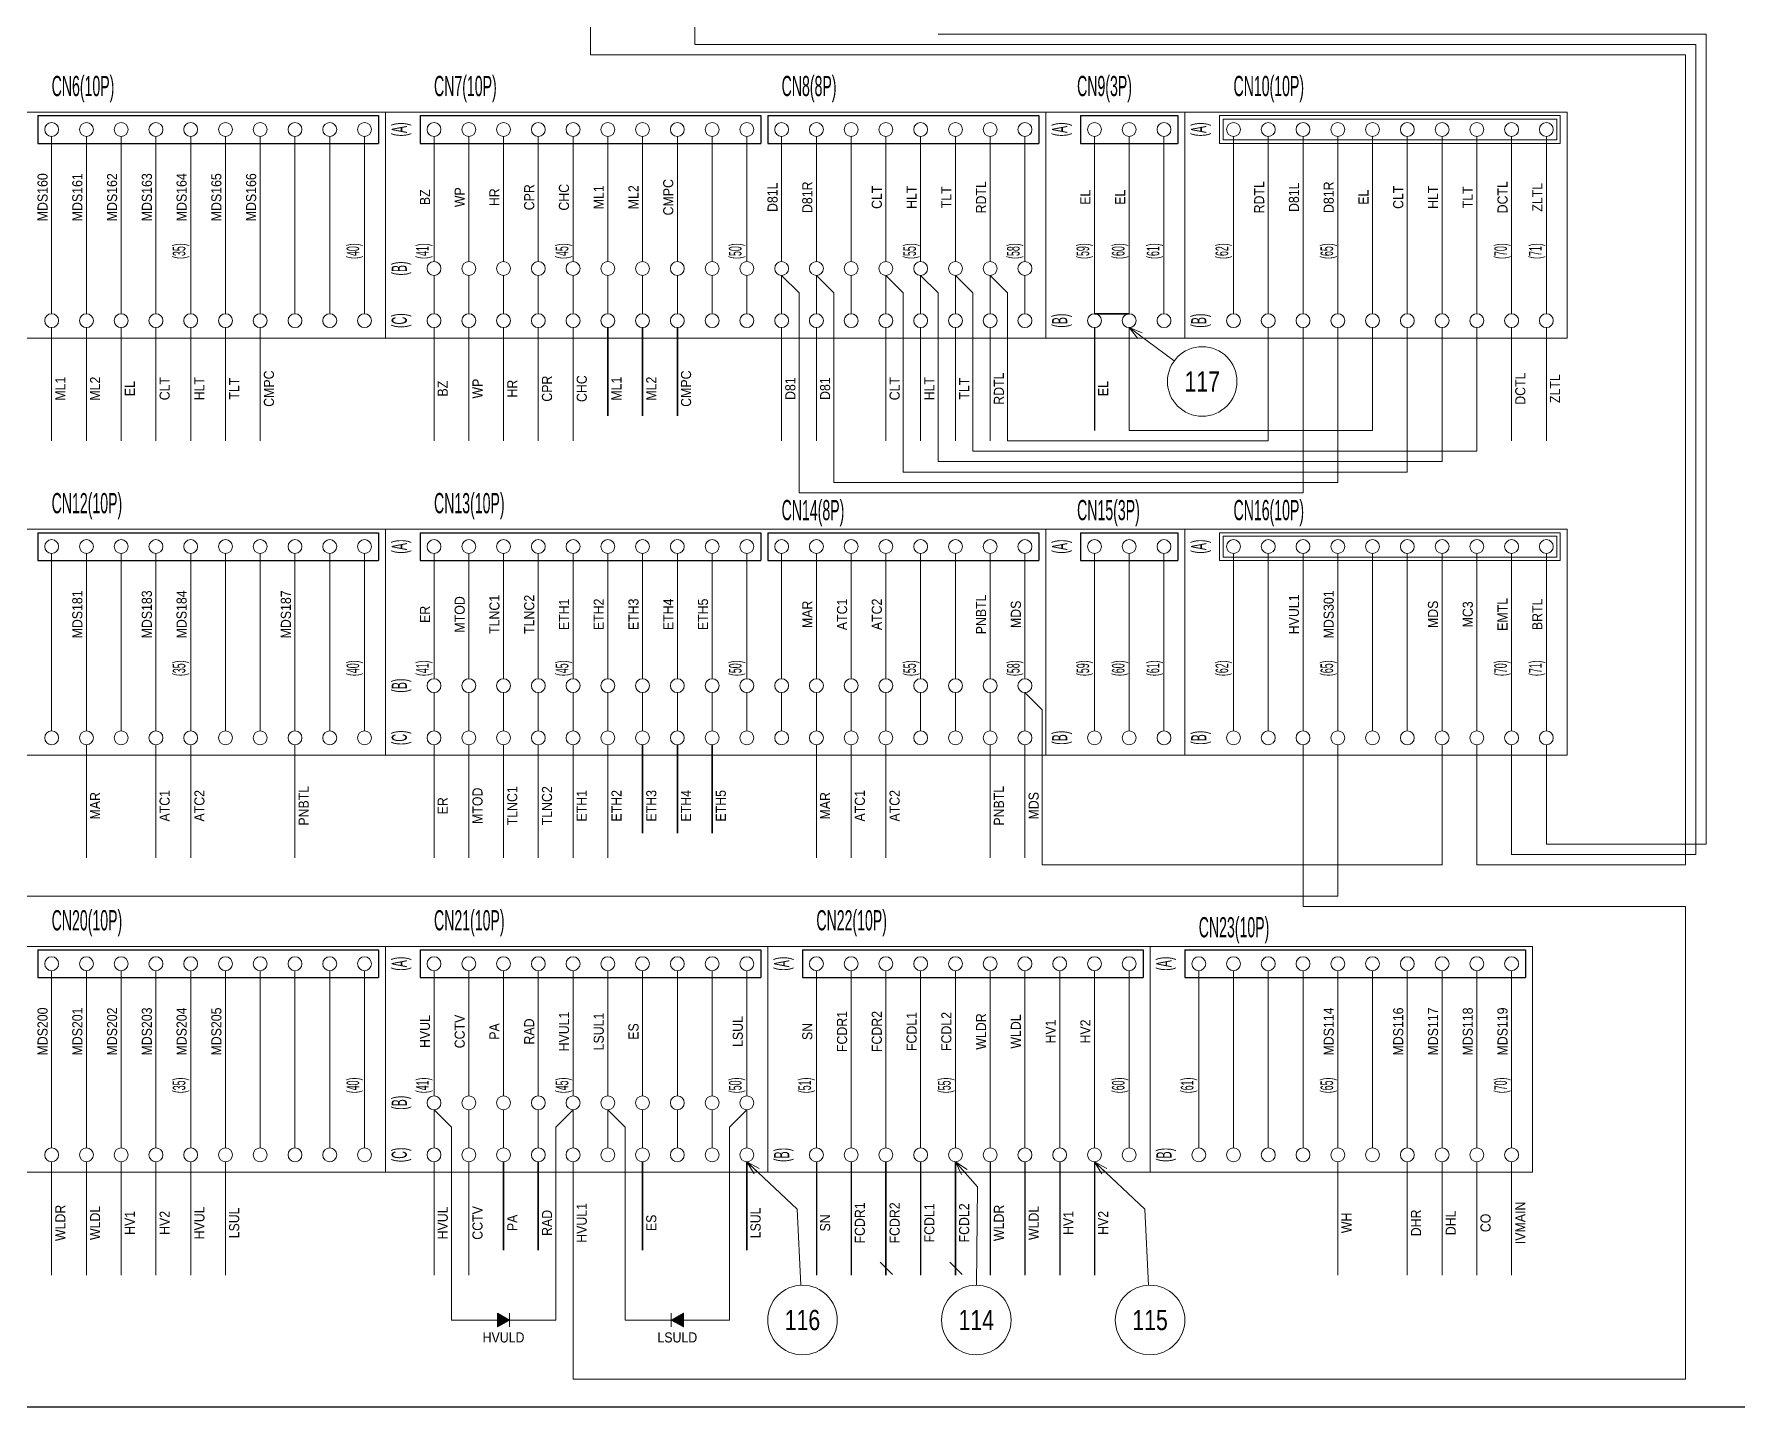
# Model space of a CAD drawing. Header units: millimetres. Extents: x 10 to 832, y 7 to 590.
# Drawn here: x 264.5 to 509.6, y 15 to 212.5 of the extents above; entities that cross this region are included whole.
import ezdxf
from ezdxf.enums import TextEntityAlignment as Align

# ---------------------------------------------------------------- set-up
doc = ezdxf.new("R2010")
doc.units = ezdxf.units.MM
doc.linetypes.add('DASHED', pattern=[19, 12.7, -6.3])
for name, color, linetype in [('GR1_02', 7, 'Continuous'), ('GR1_03', 7, 'Continuous'), ('GR1_04', 7, 'Continuous'), ('GR1_15', 7, 'Continuous'), ('図面枠B6M', 7, 'Continuous')]:
    doc.layers.add(name, color=color, linetype=linetype)
doc.styles.add('HG丸ｺﾞｼｯｸM-PRO', font='')
doc.styles.get('HG丸ｺﾞｼｯｸM-PRO').set_extended_font_data('HG丸ｺﾞｼｯｸM-PRO')
pattern_1 = [(45, (0, 0), (-0.070710678, 0.070710678), [])]

# ---------------------------------------------------------------- blocks, each defined once
blk = doc.blocks.new('BLKF023')
at = {"layer": '図面枠B6M', "color": 2, "linetype": 'Continuous', "lineweight": 25}
blk.add_line((9.5, 15), (831.5, 15), dxfattribs=at)
blk = doc.blocks.new('BLKF028')
at = {"layer": 'GR1_03', "color": 2, "linetype": 'Continuous', "lineweight": 25}
for p, q in [((375, 80.75), (424, 80.75)), ((375, 80.75), (375, 76.75)), ((424, 80.75), (424, 76.75)), ((375, 76.75), (424, 76.75))]:
    blk.add_line(p, q, dxfattribs=at)
blk = doc.blocks.new('BLKF106')
at = {"layer": 'GR1_03', "color": 2, "linetype": 'Continuous', "lineweight": 25}
for p, q in [((265, 200.75), (314, 200.75)), ((265, 200.75), (265, 196.75)), ((314, 200.75), (314, 196.75)), ((265, 196.75), (314, 196.75))]:
    blk.add_line(p, q, dxfattribs=at)
blk = doc.blocks.new('BLKF108')
at = {"layer": 'GR1_03', "color": 2, "linetype": 'Continuous', "lineweight": 25}
for p, q in [((265, 140.75), (314, 140.75)), ((265, 140.75), (265, 136.75)), ((314, 140.75), (314, 136.75)), ((265, 136.75), (314, 136.75))]:
    blk.add_line(p, q, dxfattribs=at)
blk = doc.blocks.new('BLKF110')
at = {"layer": 'GR1_03', "color": 2, "linetype": 'Continuous', "lineweight": 25}
for p, q in [((265, 80.75), (314, 80.75)), ((265, 80.75), (265, 76.75)), ((314, 80.75), (314, 76.75)), ((265, 76.75), (314, 76.75))]:
    blk.add_line(p, q, dxfattribs=at)
blk = doc.blocks.new('BLKF111')
at = {"layer": 'GR1_03', "color": 2, "linetype": 'Continuous', "lineweight": 25}
for p, q in [((320, 80.75), (369, 80.75)), ((320, 80.75), (320, 76.75)), ((369, 80.75), (369, 76.75)), ((320, 76.75), (369, 76.75))]:
    blk.add_line(p, q, dxfattribs=at)
blk = doc.blocks.new('BLKF112')
at = {"layer": 'GR1_03', "color": 2, "linetype": 'Continuous', "lineweight": 25}
for p, q in [((430, 80.75), (479, 80.75)), ((430, 80.75), (430, 76.75)), ((479, 80.75), (479, 76.75)), ((430, 76.75), (479, 76.75))]:
    blk.add_line(p, q, dxfattribs=at)
blk = doc.blocks.new('FXTIP_ARROW_S')
at = {"color": 0, "linetype": 'Continuous', "lineweight": -2}
for q in [(-1, 0), (-0.97, 0.26), (-0.97, -0.26)]:
    blk.add_line((0, 0), q, dxfattribs=at)
blk = doc.blocks.new('BLKF285')
at = {"layer": 'GR1_03', "color": 2, "linetype": 'Continuous', "lineweight": 25}
for p, q in [((415, 200.75), (429, 200.75)), ((415, 200.75), (415, 196.75)), ((429, 200.75), (429, 196.75)), ((415, 196.75), (429, 196.75))]:
    blk.add_line(p, q, dxfattribs=at)
blk = doc.blocks.new('BLKF287')
at = {"layer": 'GR1_02', "color": 4, "linetype": 'Continuous', "lineweight": 13}
for p, q in [((480, 81.25), (425, 81.25)), ((425, 48.75), (425, 81.25)), ((480, 48.75), (480, 81.25)), ((432, 52.25), (432, 77.75)), ((437, 52.25), (437, 77.75)), ((442, 52.25), (442, 77.75)), ((447, 52.25), (447, 77.75)), ((452, 52.25), (452, 77.75)), ((457, 52.25), (457, 77.75)), ((462, 52.25), (462, 77.75)), ((467, 52.25), (467, 77.75)), ((472, 52.25), (472, 77.75)), ((477, 52.25), (477, 77.75)), ((480, 48.75), (425, 48.75))]:
    blk.add_line(p, q, dxfattribs=at)
for centre in [(432, 78.75), (437, 78.75), (442, 78.75), (447, 78.75), (452, 78.75), (457, 78.75), (462, 78.75), (467, 78.75), (472, 78.75), (477, 78.75), (432, 51.25), (437, 51.25), (442, 51.25), (447, 51.25), (452, 51.25), (457, 51.25), (462, 51.25), (467, 51.25), (472, 51.25), (477, 51.25)]:
    blk.add_circle(centre, 1, dxfattribs=at)
at = {"layer": 'GR1_02', "color": 3, "linetype": 'Continuous', "lineweight": 35, "style": 'HG丸ｺﾞｼｯｸM-PRO'}
for s, height, width, p in [('(A)', 2.182, 0.522521, (427, 78.75)), ('(61)', 1.818, 0.521214, (430.33, 61.25)), ('(65)', 1.818, 0.521214, (450.42, 61.25)), ('(70)', 1.818, 0.521214, (475.42, 61.25)), ('(B)', 2.182, 0.521304, (427, 51.25))]:
    blk.add_text(s, height=height, rotation=90, dxfattribs=dict(at, width=width)).set_placement(p, align=Align.MIDDLE_CENTER)
blk = doc.blocks.new('BLKF288')
at = {"layer": 'GR1_02', "color": 4, "linetype": 'Continuous', "lineweight": 13}
for p, q in [((315, 81.25), (210, 81.25)), ((210, 48.75), (210, 81.25)), ((315, 48.75), (315, 81.25)), ((217, 52.25), (217, 77.75)), ((222, 52.25), (222, 77.75)), ((227, 52.25), (227, 77.75)), ((232, 52.25), (232, 77.75)), ((237, 52.25), (237, 77.75)), ((242, 52.25), (242, 77.75)), ((247, 52.25), (247, 77.75)), ((252, 52.25), (252, 77.75)), ((257, 52.25), (257, 77.75)), ((262, 52.25), (262, 77.75)), ((267, 52.25), (267, 77.75)), ((272, 52.25), (272, 77.75)), ((277, 52.25), (277, 77.75)), ((282, 52.25), (282, 77.75)), ((287, 52.25), (287, 77.75)), ((292, 52.25), (292, 77.75)), ((297, 52.25), (297, 77.75)), ((302, 52.25), (302, 77.75)), ((307, 52.25), (307, 77.75)), ((312, 52.25), (312, 77.75)), ((315, 48.75), (210, 48.75))]:
    blk.add_line(p, q, dxfattribs=at)
for centre in [(217, 78.75), (222, 78.75), (227, 78.75), (232, 78.75), (237, 78.75), (242, 78.75), (247, 78.75), (252, 78.75), (257, 78.75), (262, 78.75), (267, 78.75), (272, 78.75), (277, 78.75), (282, 78.75), (287, 78.75), (292, 78.75), (297, 78.75), (302, 78.75), (307, 78.75), (312, 78.75), (217, 51.25), (222, 51.25), (227, 51.25), (232, 51.25), (237, 51.25), (242, 51.25), (247, 51.25), (252, 51.25), (257, 51.25), (262, 51.25), (267, 51.25), (272, 51.25), (277, 51.25), (282, 51.25), (287, 51.25), (292, 51.25), (297, 51.25), (302, 51.25), (307, 51.25), (312, 51.25)]:
    blk.add_circle(centre, 1, dxfattribs=at)
at = {"layer": 'GR1_02', "color": 3, "linetype": 'Continuous', "lineweight": 35, "style": 'HG丸ｺﾞｼｯｸM-PRO'}
for s, height, width, p in [('(A)', 2.182, 0.522521, (212, 78.75)), ('(21)', 1.818, 0.521214, (215.33, 61.25)), ('(25)', 1.818, 0.521214, (235.33, 61.25)), ('(30)', 1.818, 0.521214, (260.33, 61.25)), ('(35)', 1.818, 0.521214, (285.33, 61.25)), ('(40)', 1.818, 0.521214, (310.33, 61.25)), ('(B)', 2.182, 0.521304, (212, 51.25))]:
    blk.add_text(s, height=height, rotation=90, dxfattribs=dict(at, width=width)).set_placement(p, align=Align.MIDDLE_CENTER)
blk = doc.blocks.new('BLKF290')
at = {"layer": 'GR1_02', "color": 4, "linetype": 'Continuous', "lineweight": 13}
for p, q in [((425, 81.25), (370, 81.25)), ((370, 48.75), (370, 81.25)), ((425, 48.75), (425, 81.25)), ((377, 52.25), (377, 77.75)), ((382, 52.25), (382, 77.75)), ((387, 52.25), (387, 77.75)), ((392, 52.25), (392, 77.75)), ((397, 52.25), (397, 77.75)), ((402, 52.25), (402, 77.75)), ((407, 52.25), (407, 77.75)), ((412, 52.25), (412, 77.75)), ((417, 52.25), (417, 77.75)), ((422, 52.25), (422, 77.75)), ((425, 48.75), (370, 48.75))]:
    blk.add_line(p, q, dxfattribs=at)
for centre in [(377, 78.75), (382, 78.75), (387, 78.75), (392, 78.75), (397, 78.75), (402, 78.75), (407, 78.75), (412, 78.75), (417, 78.75), (422, 78.75), (377, 51.25), (382, 51.25), (387, 51.25), (392, 51.25), (397, 51.25), (402, 51.25), (407, 51.25), (412, 51.25), (417, 51.25), (422, 51.25)]:
    blk.add_circle(centre, 1, dxfattribs=at)
at = {"layer": 'GR1_02', "color": 3, "linetype": 'Continuous', "lineweight": 35, "style": 'HG丸ｺﾞｼｯｸM-PRO'}
for s, height, width, p in [('(A)', 2.182, 0.522521, (372, 78.75)), ('(51)', 1.818, 0.521214, (375.33, 61.25)), ('(55)', 1.818, 0.521214, (395.42, 61.25)), ('(60)', 1.818, 0.521214, (420.42, 61.25)), ('(B)', 2.182, 0.521304, (372, 51.25))]:
    blk.add_text(s, height=height, rotation=90, dxfattribs=dict(at, width=width)).set_placement(p, align=Align.MIDDLE_CENTER)
blk = doc.blocks.new('BLKF291')
at = {"layer": 'GR1_02', "color": 4, "linetype": 'Continuous', "lineweight": 13}
for p, q in [((370, 81.25), (315, 81.25)), ((315, 48.75), (315, 81.25)), ((370, 48.75), (370, 81.25)), ((322, 59.75), (322, 77.75)), ((327, 59.75), (327, 77.75)), ((332, 59.75), (332, 77.75)), ((337, 59.75), (337, 77.75)), ((342, 59.75), (342, 77.75)), ((347, 59.75), (347, 77.75)), ((352, 59.75), (352, 77.75)), ((357, 59.75), (357, 77.75)), ((362, 59.75), (362, 77.75)), ((367, 59.75), (367, 77.75)), ((322, 57.75), (322, 52.25)), ((327, 57.75), (327, 52.25)), ((332, 57.75), (332, 52.25)), ((337, 57.75), (337, 52.25)), ((342, 57.75), (342, 52.25)), ((347, 57.75), (347, 52.25)), ((352, 57.75), (352, 52.25)), ((357, 57.75), (357, 52.25)), ((362, 57.75), (362, 52.25)), ((367, 57.75), (367, 52.25)), ((370, 48.75), (315, 48.75))]:
    blk.add_line(p, q, dxfattribs=at)
for centre in [(322, 78.75), (327, 78.75), (332, 78.75), (337, 78.75), (342, 78.75), (347, 78.75), (352, 78.75), (357, 78.75), (362, 78.75), (367, 78.75), (322, 58.75), (327, 58.75), (332, 58.75), (337, 58.75), (342, 58.75), (347, 58.75), (352, 58.75), (357, 58.75), (362, 58.75), (367, 58.75), (322, 51.25), (327, 51.25), (332, 51.25), (337, 51.25), (342, 51.25), (347, 51.25), (352, 51.25), (357, 51.25), (362, 51.25), (367, 51.25)]:
    blk.add_circle(centre, 1, dxfattribs=at)
at = {"layer": 'GR1_02', "color": 3, "linetype": 'Continuous', "lineweight": 35, "style": 'HG丸ｺﾞｼｯｸM-PRO'}
for s, height, width, p in [('(A)', 2.182, 0.522521, (317, 78.75)), ('(41)', 1.818, 0.521214, (320.33, 61.25)), ('(45)', 1.818, 0.521214, (340.42, 61.25)), ('(50)', 1.818, 0.521214, (365.33, 61.25)), ('(B)', 2.182, 0.521304, (317, 58.75)), ('(C)', 2.182, 0.52136, (317, 51.25))]:
    blk.add_text(s, height=height, rotation=90, dxfattribs=dict(at, width=width)).set_placement(p, align=Align.MIDDLE_CENTER)
blk = doc.blocks.new('BLKF286')
at = {"layer": 'GR1_02', "color": 4, "linetype": 'Continuous', "lineweight": 13}
for name in ['BLKF288', 'BLKF291', 'BLKF290', 'BLKF287']:
    blk.add_blockref(name, (0, 0), dxfattribs=at)
blk = doc.blocks.new('BLKF292')
at = {"layer": 'GR1_03', "color": 4, "linetype": 'Continuous', "lineweight": 13}
for p, q in [((435, 200.75), (484, 200.75)), ((435, 200.75), (435, 196.75)), ((483.5, 200.25), (435.5, 200.25)), ((435.5, 200.25), (435.5, 197.25)), ((483.5, 197.25), (483.5, 200.25)), ((484, 200.75), (484, 196.75)), ((435, 196.75), (484, 196.75)), ((435.5, 197.25), (483.5, 197.25))]:
    blk.add_line(p, q, dxfattribs=at)
blk = doc.blocks.new('BLKF293')
at = {"layer": 'GR1_03', "color": 4, "linetype": 'Continuous', "lineweight": 13}
for p, q in [((435, 140.75), (484, 140.75)), ((435, 140.75), (435, 136.75)), ((483.5, 140.25), (435.5, 140.25)), ((435.5, 140.25), (435.5, 137.25)), ((483.5, 137.25), (483.5, 140.25)), ((484, 140.75), (484, 136.75)), ((435.5, 137.25), (483.5, 137.25)), ((435, 136.75), (484, 136.75))]:
    blk.add_line(p, q, dxfattribs=at)
blk = doc.blocks.new('BLKF294')
at = {"layer": 'GR1_03', "color": 2, "linetype": 'Continuous', "lineweight": 25}
for p, q in [((320, 200.75), (369, 200.75)), ((320, 200.75), (320, 196.75)), ((369, 200.75), (369, 196.75)), ((320, 196.75), (369, 196.75))]:
    blk.add_line(p, q, dxfattribs=at)
blk = doc.blocks.new('BLKF295')
at = {"layer": 'GR1_03', "color": 2, "linetype": 'Continuous', "lineweight": 25}
for p, q in [((370, 200.75), (409, 200.75)), ((370, 200.75), (370, 196.75)), ((409, 200.75), (409, 196.75)), ((370, 196.75), (409, 196.75))]:
    blk.add_line(p, q, dxfattribs=at)
blk = doc.blocks.new('BLKF296')
at = {"layer": 'GR1_03', "color": 2, "linetype": 'Continuous', "lineweight": 25}
for p, q in [((320, 140.75), (369, 140.75)), ((320, 140.75), (320, 136.75)), ((369, 140.75), (369, 136.75)), ((320, 136.75), (369, 136.75))]:
    blk.add_line(p, q, dxfattribs=at)
blk = doc.blocks.new('BLKF297')
at = {"layer": 'GR1_03', "color": 2, "linetype": 'Continuous', "lineweight": 25}
for p, q in [((370, 140.75), (409, 140.75)), ((370, 140.75), (370, 136.75)), ((409, 140.75), (409, 136.75)), ((370, 136.75), (409, 136.75))]:
    blk.add_line(p, q, dxfattribs=at)
blk = doc.blocks.new('BLKF298')
at = {"layer": 'GR1_03', "color": 2, "linetype": 'Continuous', "lineweight": 25}
for p, q in [((415, 140.75), (429, 140.75)), ((415, 140.75), (415, 136.75)), ((429, 140.75), (429, 136.75)), ((415, 136.75), (429, 136.75))]:
    blk.add_line(p, q, dxfattribs=at)
blk = doc.blocks.new('BLKF300')
at = {"layer": 'GR1_02', "color": 4, "linetype": 'Continuous', "lineweight": 13}
for p, q in [((485, 201.25), (430, 201.25)), ((430, 168.75), (430, 201.25)), ((485, 168.75), (485, 201.25)), ((437, 172.25), (437, 197.75)), ((442, 172.25), (442, 197.75)), ((447, 172.25), (447, 197.75)), ((452, 172.25), (452, 197.75)), ((457, 172.25), (457, 197.75)), ((462, 172.25), (462, 197.75)), ((467, 172.25), (467, 197.75)), ((472, 172.25), (472, 197.75)), ((477, 172.25), (477, 197.75)), ((482, 172.25), (482, 197.75)), ((485, 168.75), (430, 168.75))]:
    blk.add_line(p, q, dxfattribs=at)
for centre in [(437, 198.75), (442, 198.75), (447, 198.75), (452, 198.75), (457, 198.75), (462, 198.75), (467, 198.75), (472, 198.75), (477, 198.75), (482, 198.75), (437, 171.25), (442, 171.25), (447, 171.25), (452, 171.25), (457, 171.25), (462, 171.25), (467, 171.25), (472, 171.25), (477, 171.25), (482, 171.25)]:
    blk.add_circle(centre, 1, dxfattribs=at)
at = {"layer": 'GR1_02', "color": 3, "linetype": 'Continuous', "lineweight": 35, "style": 'HG丸ｺﾞｼｯｸM-PRO'}
for s, height, width, p in [('(A)', 2.182, 0.522521, (432, 198.75)), ('(62)', 1.818, 0.521214, (435.33, 181.25)), ('(65)', 1.818, 0.521214, (450.42, 181.25)), ('(70)', 1.818, 0.521214, (475.42, 181.25)), ('(71)', 1.818, 0.521214, (480.42, 181.25)), ('(B)', 2.182, 0.521304, (432, 171.25))]:
    blk.add_text(s, height=height, rotation=90, dxfattribs=dict(at, width=width)).set_placement(p, align=Align.MIDDLE_CENTER)
blk = doc.blocks.new('BLKF302')
at = {"layer": 'GR1_02', "color": 4, "linetype": 'Continuous', "lineweight": 13}
for p, q in [((315, 201.25), (210, 201.25)), ((210, 168.75), (210, 201.25)), ((315, 168.75), (315, 201.25)), ((217, 172.25), (217, 197.75)), ((222, 172.25), (222, 197.75)), ((227, 172.25), (227, 197.75)), ((232, 172.25), (232, 197.75)), ((237, 172.25), (237, 197.75)), ((242, 172.25), (242, 197.75)), ((247, 172.25), (247, 197.75)), ((252, 172.25), (252, 197.75)), ((257, 172.25), (257, 197.75)), ((262, 172.25), (262, 197.75)), ((267, 172.25), (267, 197.75)), ((272, 172.25), (272, 197.75)), ((277, 172.25), (277, 197.75)), ((282, 172.25), (282, 197.75)), ((287, 172.25), (287, 197.75)), ((292, 172.25), (292, 197.75)), ((297, 172.25), (297, 197.75)), ((302, 172.25), (302, 197.75)), ((307, 172.25), (307, 197.75)), ((312, 172.25), (312, 197.75)), ((315, 168.75), (210, 168.75))]:
    blk.add_line(p, q, dxfattribs=at)
for centre in [(217, 198.75), (222, 198.75), (227, 198.75), (232, 198.75), (237, 198.75), (242, 198.75), (247, 198.75), (252, 198.75), (257, 198.75), (262, 198.75), (267, 198.75), (272, 198.75), (277, 198.75), (282, 198.75), (287, 198.75), (292, 198.75), (297, 198.75), (302, 198.75), (307, 198.75), (312, 198.75), (217, 171.25), (222, 171.25), (227, 171.25), (232, 171.25), (237, 171.25), (242, 171.25), (247, 171.25), (252, 171.25), (257, 171.25), (262, 171.25), (267, 171.25), (272, 171.25), (277, 171.25), (282, 171.25), (287, 171.25), (292, 171.25), (297, 171.25), (302, 171.25), (307, 171.25), (312, 171.25)]:
    blk.add_circle(centre, 1, dxfattribs=at)
at = {"layer": 'GR1_02', "color": 3, "linetype": 'Continuous', "lineweight": 35, "style": 'HG丸ｺﾞｼｯｸM-PRO'}
for s, height, width, p in [('(A)', 2.182, 0.522521, (212, 198.75)), ('(21)', 1.818, 0.521214, (215.33, 181.25)), ('(25)', 1.818, 0.521214, (235.33, 181.25)), ('(30)', 1.818, 0.521214, (260.33, 181.25)), ('(35)', 1.818, 0.521214, (285.33, 181.25)), ('(40)', 1.818, 0.521214, (310.33, 181.25)), ('(B)', 2.182, 0.521304, (212, 171.25))]:
    blk.add_text(s, height=height, rotation=90, dxfattribs=dict(at, width=width)).set_placement(p, align=Align.MIDDLE_CENTER)
blk = doc.blocks.new('BLKF303')
at = {"layer": 'GR1_02', "color": 4, "linetype": 'Continuous', "lineweight": 13}
for p, q in [((410, 201.25), (315, 201.25)), ((315, 168.75), (315, 201.25)), ((410, 168.75), (410, 201.25)), ((322, 179.75), (322, 197.75)), ((327, 179.75), (327, 197.75)), ((332, 179.75), (332, 197.75)), ((337, 179.75), (337, 197.75)), ((342, 179.75), (342, 197.75)), ((347, 179.75), (347, 197.75)), ((352, 179.75), (352, 197.75)), ((357, 179.75), (357, 197.75)), ((362, 179.75), (362, 197.75)), ((367, 179.75), (367, 197.75)), ((372, 179.75), (372, 197.75)), ((377, 179.75), (377, 197.75)), ((382, 179.75), (382, 197.75)), ((387, 179.75), (387, 197.75)), ((392, 179.75), (392, 197.75)), ((397, 179.75), (397, 197.75)), ((402, 179.75), (402, 197.75)), ((407, 179.75), (407, 197.75)), ((322, 177.75), (322, 172.25)), ((327, 177.75), (327, 172.25)), ((332, 177.75), (332, 172.25)), ((337, 177.75), (337, 172.25)), ((342, 177.75), (342, 172.25)), ((347, 177.75), (347, 172.25)), ((352, 177.75), (352, 172.25)), ((357, 177.75), (357, 172.25)), ((362, 177.75), (362, 172.25)), ((367, 177.75), (367, 172.25)), ((372, 177.75), (372, 172.25)), ((377, 177.75), (377, 172.25)), ((382, 177.75), (382, 172.25)), ((387, 177.75), (387, 172.25)), ((392, 177.75), (392, 172.25)), ((397, 177.75), (397, 172.25)), ((402, 177.75), (402, 172.25)), ((407, 177.75), (407, 172.25)), ((410, 168.75), (315, 168.75))]:
    blk.add_line(p, q, dxfattribs=at)
for centre in [(322, 198.75), (327, 198.75), (332, 198.75), (337, 198.75), (342, 198.75), (347, 198.75), (352, 198.75), (357, 198.75), (362, 198.75), (367, 198.75), (372, 198.75), (377, 198.75), (382, 198.75), (387, 198.75), (392, 198.75), (397, 198.75), (402, 198.75), (407, 198.75), (322, 178.75), (327, 178.75), (332, 178.75), (337, 178.75), (342, 178.75), (347, 178.75), (352, 178.75), (357, 178.75), (362, 178.75), (367, 178.75), (372, 178.75), (377, 178.75), (382, 178.75), (387, 178.75), (392, 178.75), (397, 178.75), (402, 178.75), (407, 178.75), (322, 171.25), (327, 171.25), (332, 171.25), (337, 171.25), (342, 171.25), (347, 171.25), (352, 171.25), (357, 171.25), (362, 171.25), (367, 171.25), (372, 171.25), (377, 171.25), (382, 171.25), (387, 171.25), (392, 171.25), (397, 171.25), (402, 171.25), (407, 171.25)]:
    blk.add_circle(centre, 1, dxfattribs=at)
at = {"layer": 'GR1_02', "color": 3, "linetype": 'Continuous', "lineweight": 35, "style": 'HG丸ｺﾞｼｯｸM-PRO'}
for s, height, width, p in [('(A)', 2.182, 0.522521, (317, 198.75)), ('(41)', 1.818, 0.521214, (320.33, 181.25)), ('(45)', 1.818, 0.521214, (340.42, 181.25)), ('(50)', 1.818, 0.521214, (365.33, 181.25)), ('(55)', 1.818, 0.521214, (390.42, 181.25)), ('(58)', 1.818, 0.521214, (405.33, 181.25)), ('(B)', 2.182, 0.521304, (317, 178.75)), ('(C)', 2.182, 0.52136, (317, 171.25))]:
    blk.add_text(s, height=height, rotation=90, dxfattribs=dict(at, width=width)).set_placement(p, align=Align.MIDDLE_CENTER)
blk = doc.blocks.new('BLKF304')
at = {"layer": 'GR1_02', "color": 4, "linetype": 'Continuous', "lineweight": 13}
for p, q in [((430, 201.25), (410, 201.25)), ((410, 168.75), (410, 201.25)), ((430, 168.75), (430, 201.25)), ((417, 172.25), (417, 197.75)), ((422, 172.25), (422, 197.75)), ((427, 172.25), (427, 197.75)), ((430, 168.75), (410, 168.75))]:
    blk.add_line(p, q, dxfattribs=at)
for centre in [(417, 198.75), (422, 198.75), (427, 198.75), (417, 171.25), (422, 171.25), (427, 171.25)]:
    blk.add_circle(centre, 1, dxfattribs=at)
at = {"layer": 'GR1_02', "color": 3, "linetype": 'Continuous', "lineweight": 35, "style": 'HG丸ｺﾞｼｯｸM-PRO'}
for s, height, width, p in [('(A)', 2.182, 0.522521, (412, 198.75)), ('(59)', 1.818, 0.521214, (415.33, 181.25)), ('(60)', 1.818, 0.521214, (420.42, 181.25)), ('(61)', 1.818, 0.521214, (425.42, 181.25)), ('(B)', 2.182, 0.521304, (412, 171.25))]:
    blk.add_text(s, height=height, rotation=90, dxfattribs=dict(at, width=width)).set_placement(p, align=Align.MIDDLE_CENTER)
blk = doc.blocks.new('BLKF299')
at = {"layer": 'GR1_02', "color": 4, "linetype": 'Continuous', "lineweight": 13}
for name in ['BLKF302', 'BLKF303', 'BLKF304', 'BLKF300']:
    blk.add_blockref(name, (0, 0), dxfattribs=at)
blk = doc.blocks.new('BLKF306')
at = {"layer": 'GR1_02', "color": 4, "linetype": 'Continuous', "lineweight": 13}
for p, q in [((485, 141.25), (430, 141.25)), ((430, 108.75), (430, 141.25)), ((485, 108.75), (485, 141.25)), ((437, 112.25), (437, 137.75)), ((442, 112.25), (442, 137.75)), ((447, 112.25), (447, 137.75)), ((452, 112.25), (452, 137.75)), ((457, 112.25), (457, 137.75)), ((462, 112.25), (462, 137.75)), ((467, 112.25), (467, 137.75)), ((472, 112.25), (472, 137.75)), ((477, 112.25), (477, 137.75)), ((482, 112.25), (482, 137.75)), ((485, 108.75), (430, 108.75))]:
    blk.add_line(p, q, dxfattribs=at)
for centre in [(437, 138.75), (442, 138.75), (447, 138.75), (452, 138.75), (457, 138.75), (462, 138.75), (467, 138.75), (472, 138.75), (477, 138.75), (482, 138.75), (437, 111.25), (442, 111.25), (447, 111.25), (452, 111.25), (457, 111.25), (462, 111.25), (467, 111.25), (472, 111.25), (477, 111.25), (482, 111.25)]:
    blk.add_circle(centre, 1, dxfattribs=at)
at = {"layer": 'GR1_02', "color": 3, "linetype": 'Continuous', "lineweight": 35, "style": 'HG丸ｺﾞｼｯｸM-PRO'}
for s, height, width, p in [('(A)', 2.182, 0.522521, (432, 138.75)), ('(62)', 1.818, 0.521214, (435.33, 121.25)), ('(65)', 1.818, 0.521214, (450.42, 121.25)), ('(70)', 1.818, 0.521214, (475.42, 121.25)), ('(71)', 1.818, 0.521214, (480.42, 121.25)), ('(B)', 2.182, 0.521304, (432, 111.25))]:
    blk.add_text(s, height=height, rotation=90, dxfattribs=dict(at, width=width)).set_placement(p, align=Align.MIDDLE_CENTER)
blk = doc.blocks.new('BLKF308')
at = {"layer": 'GR1_02', "color": 4, "linetype": 'Continuous', "lineweight": 13}
for p, q in [((315, 141.25), (210, 141.25)), ((210, 108.75), (210, 141.25)), ((315, 108.75), (315, 141.25)), ((217, 112.25), (217, 137.75)), ((222, 112.25), (222, 137.75)), ((227, 112.25), (227, 137.75)), ((232, 112.25), (232, 137.75)), ((237, 112.25), (237, 137.75)), ((242, 112.25), (242, 137.75)), ((247, 112.25), (247, 137.75)), ((252, 112.25), (252, 137.75)), ((257, 112.25), (257, 137.75)), ((262, 112.25), (262, 137.75)), ((267, 112.25), (267, 137.75)), ((272, 112.25), (272, 137.75)), ((277, 112.25), (277, 137.75)), ((282, 112.25), (282, 137.75)), ((287, 112.25), (287, 137.75)), ((292, 112.25), (292, 137.75)), ((297, 112.25), (297, 137.75)), ((302, 112.25), (302, 137.75)), ((307, 112.25), (307, 137.75)), ((312, 112.25), (312, 137.75)), ((315, 108.75), (210, 108.75))]:
    blk.add_line(p, q, dxfattribs=at)
for centre in [(217, 138.75), (222, 138.75), (227, 138.75), (232, 138.75), (237, 138.75), (242, 138.75), (247, 138.75), (252, 138.75), (257, 138.75), (262, 138.75), (267, 138.75), (272, 138.75), (277, 138.75), (282, 138.75), (287, 138.75), (292, 138.75), (297, 138.75), (302, 138.75), (307, 138.75), (312, 138.75), (217, 111.25), (222, 111.25), (227, 111.25), (232, 111.25), (237, 111.25), (242, 111.25), (247, 111.25), (252, 111.25), (257, 111.25), (262, 111.25), (267, 111.25), (272, 111.25), (277, 111.25), (282, 111.25), (287, 111.25), (292, 111.25), (297, 111.25), (302, 111.25), (307, 111.25), (312, 111.25)]:
    blk.add_circle(centre, 1, dxfattribs=at)
at = {"layer": 'GR1_02', "color": 3, "linetype": 'Continuous', "lineweight": 35, "style": 'HG丸ｺﾞｼｯｸM-PRO'}
for s, height, width, p in [('(A)', 2.182, 0.522521, (212, 138.75)), ('(21)', 1.818, 0.521214, (215.33, 121.25)), ('(25)', 1.818, 0.521214, (235.33, 121.25)), ('(30)', 1.818, 0.521214, (260.33, 121.25)), ('(35)', 1.818, 0.521214, (285.33, 121.25)), ('(40)', 1.818, 0.521214, (310.33, 121.25)), ('(B)', 2.182, 0.521304, (212, 111.25))]:
    blk.add_text(s, height=height, rotation=90, dxfattribs=dict(at, width=width)).set_placement(p, align=Align.MIDDLE_CENTER)
blk = doc.blocks.new('BLKF309')
at = {"layer": 'GR1_02', "color": 4, "linetype": 'Continuous', "lineweight": 13}
for p, q in [((410, 141.25), (315, 141.25)), ((315, 108.75), (315, 141.25)), ((410, 108.75), (410, 141.25)), ((322, 119.75), (322, 137.75)), ((327, 119.75), (327, 137.75)), ((332, 119.75), (332, 137.75)), ((337, 119.75), (337, 137.75)), ((342, 119.75), (342, 137.75)), ((347, 119.75), (347, 137.75)), ((352, 119.75), (352, 137.75)), ((357, 119.75), (357, 137.75)), ((362, 119.75), (362, 137.75)), ((367, 119.75), (367, 137.75)), ((372, 119.75), (372, 137.75)), ((377, 119.75), (377, 137.75)), ((382, 119.75), (382, 137.75)), ((387, 119.75), (387, 137.75)), ((392, 119.75), (392, 137.75)), ((397, 119.75), (397, 137.75)), ((402, 119.75), (402, 137.75)), ((407, 119.75), (407, 137.75)), ((322, 117.75), (322, 112.25)), ((327, 117.75), (327, 112.25)), ((332, 117.75), (332, 112.25)), ((337, 117.75), (337, 112.25)), ((342, 117.75), (342, 112.25)), ((347, 117.75), (347, 112.25)), ((352, 117.75), (352, 112.25)), ((357, 117.75), (357, 112.25)), ((362, 117.75), (362, 112.25)), ((367, 117.75), (367, 112.25)), ((372, 117.75), (372, 112.25)), ((377, 117.75), (377, 112.25)), ((382, 117.75), (382, 112.25)), ((387, 117.75), (387, 112.25)), ((392, 117.75), (392, 112.25)), ((397, 117.75), (397, 112.25)), ((402, 117.75), (402, 112.25)), ((407, 117.75), (407, 112.25)), ((410, 108.75), (315, 108.75))]:
    blk.add_line(p, q, dxfattribs=at)
for centre in [(322, 138.75), (327, 138.75), (332, 138.75), (337, 138.75), (342, 138.75), (347, 138.75), (352, 138.75), (357, 138.75), (362, 138.75), (367, 138.75), (372, 138.75), (377, 138.75), (382, 138.75), (387, 138.75), (392, 138.75), (397, 138.75), (402, 138.75), (407, 138.75), (322, 118.75), (327, 118.75), (332, 118.75), (337, 118.75), (342, 118.75), (347, 118.75), (352, 118.75), (357, 118.75), (362, 118.75), (367, 118.75), (372, 118.75), (377, 118.75), (382, 118.75), (387, 118.75), (392, 118.75), (397, 118.75), (402, 118.75), (407, 118.75), (322, 111.25), (327, 111.25), (332, 111.25), (337, 111.25), (342, 111.25), (347, 111.25), (352, 111.25), (357, 111.25), (362, 111.25), (367, 111.25), (372, 111.25), (377, 111.25), (382, 111.25), (387, 111.25), (392, 111.25), (397, 111.25), (402, 111.25), (407, 111.25)]:
    blk.add_circle(centre, 1, dxfattribs=at)
at = {"layer": 'GR1_02', "color": 3, "linetype": 'Continuous', "lineweight": 35, "style": 'HG丸ｺﾞｼｯｸM-PRO'}
for s, height, width, p in [('(A)', 2.182, 0.522521, (317, 138.75)), ('(41)', 1.818, 0.521214, (320.33, 121.25)), ('(45)', 1.818, 0.521214, (340.42, 121.25)), ('(50)', 1.818, 0.521214, (365.33, 121.25)), ('(55)', 1.818, 0.521214, (390.42, 121.25)), ('(58)', 1.818, 0.521214, (405.33, 121.25)), ('(B)', 2.182, 0.521304, (317, 118.75)), ('(C)', 2.182, 0.52136, (317, 111.25))]:
    blk.add_text(s, height=height, rotation=90, dxfattribs=dict(at, width=width)).set_placement(p, align=Align.MIDDLE_CENTER)
blk = doc.blocks.new('BLKF310')
at = {"layer": 'GR1_02', "color": 4, "linetype": 'Continuous', "lineweight": 13}
for p, q in [((430, 141.25), (410, 141.25)), ((410, 108.75), (410, 141.25)), ((430, 108.75), (430, 141.25)), ((417, 112.25), (417, 137.75)), ((422, 112.25), (422, 137.75)), ((427, 112.25), (427, 137.75)), ((430, 108.75), (410, 108.75))]:
    blk.add_line(p, q, dxfattribs=at)
for centre in [(417, 138.75), (422, 138.75), (427, 138.75), (417, 111.25), (422, 111.25), (427, 111.25)]:
    blk.add_circle(centre, 1, dxfattribs=at)
at = {"layer": 'GR1_02', "color": 3, "linetype": 'Continuous', "lineweight": 35, "style": 'HG丸ｺﾞｼｯｸM-PRO'}
for s, height, width, p in [('(A)', 2.182, 0.522521, (412, 138.75)), ('(59)', 1.818, 0.521214, (415.33, 121.25)), ('(60)', 1.818, 0.521214, (420.42, 121.25)), ('(61)', 1.818, 0.521214, (425.42, 121.25)), ('(B)', 2.182, 0.521304, (412, 111.25))]:
    blk.add_text(s, height=height, rotation=90, dxfattribs=dict(at, width=width)).set_placement(p, align=Align.MIDDLE_CENTER)
blk = doc.blocks.new('BLKF305')
at = {"layer": 'GR1_02', "color": 4, "linetype": 'Continuous', "lineweight": 13}
for name in ['BLKF308', 'BLKF309', 'BLKF310', 'BLKF306']:
    blk.add_blockref(name, (0, 0), dxfattribs=at)
blk = doc.blocks.new('BLKF311')
at = {"layer": 'GR1_03', "linetype": 'Continuous', "lineweight": 13}
h = blk.add_hatch(dxfattribs=at)
h.set_pattern_fill('_USER', color=4, scale=0.1, angle=45, style=0, pattern_type=0)
h.set_pattern_definition(pattern_1)
h.paths.add_polyline_path([(357.87, 26.5), (356.13, 27.5), (357.87, 28.5)], flags=0)
at = {"layer": 'GR1_03', "color": 4, "linetype": 'Continuous', "lineweight": 13}
for p, q in [((347, 57.75), (349.5, 55.25)), ((367, 57.75), (364.5, 55.25)), ((349.5, 55.25), (349.5, 27.5)), ((364.5, 55.25), (364.5, 27.5)), ((349.5, 27.5), (364.5, 27.5)), ((356.13, 28.5), (356.13, 26.5)), ((356.13, 27.5), (357.87, 28.5)), ((356.13, 27.5), (357.87, 26.5)), ((357.87, 28.5), (357.87, 26.5))]:
    blk.add_line(p, q, dxfattribs=at)
blk = doc.blocks.new('BLKF312')
at = {"layer": 'GR1_03', "linetype": 'Continuous', "lineweight": 13}
h = blk.add_hatch(dxfattribs=at)
h.set_pattern_fill('_USER', color=4, scale=0.1, angle=45, style=0, pattern_type=0)
h.set_pattern_definition(pattern_1)
h.paths.add_polyline_path([(331.13, 26.5), (332.87, 27.5), (331.13, 28.5)], flags=0)
at = {"layer": 'GR1_03', "color": 4, "linetype": 'Continuous', "lineweight": 13}
for p, q in [((322, 57.75), (324.5, 55.25)), ((342, 57.75), (339.5, 55.25)), ((324.5, 55.25), (324.5, 27.5)), ((339.5, 55.25), (339.5, 27.5)), ((324.5, 27.5), (339.5, 27.5)), ((332.87, 27.5), (331.13, 28.5)), ((331.13, 28.5), (331.13, 26.5)), ((332.87, 27.5), (331.13, 26.5)), ((332.87, 28.5), (332.87, 26.5))]:
    blk.add_line(p, q, dxfattribs=at)

msp = doc.modelspace()

# ---------------------------------------------------------------- linework, layer by layer
at = {"layer": 'GR1_03', "color": 4, "linetype": 'Continuous', "lineweight": 13}
for p, q in [((344.5, 235.25), (344.5, 209.47)), ((359.5, 235.25), (359.5, 210.97)), ((359.5, 210.97), (503.5, 210.97)), ((394.5, 212.47), (505, 212.47)), ((503.5, 210.97), (503.5, 94.47)), ((505, 95.97), (505, 212.47)), ((344.5, 209.47), (502, 209.47)), ((502, 93), (502, 209.47)), ((372, 177.75), (374.5, 175.25)), ((377, 177.75), (379.5, 175.25)), ((387, 177.75), (389.5, 175.25)), ((392, 177.75), (394.5, 175.25)), ((397, 177.75), (399.5, 175.25)), ((402, 177.75), (404.5, 175.25)), ((374.5, 175.25), (374.5, 146.47)), ((379.5, 175.25), (379.5, 147.97)), ((389.5, 175.25), (389.5, 149.47)), ((394.5, 175.25), (394.5, 150.97)), ((399.5, 175.25), (399.5, 152.47)), ((404.5, 175.25), (404.5, 153.97)), ((267, 170.25), (267, 153.97)), ((272, 170.25), (272, 153.97)), ((277, 170.25), (277, 153.97)), ((282, 170.25), (282, 153.97)), ((287, 170.25), (287, 153.97)), ((292, 170.25), (292, 153.97)), ((297, 170.25), (297, 153.97)), ((322, 170.25), (322, 153.97)), ((327, 170.25), (327, 153.97)), ((332, 170.25), (332, 153.97)), ((337, 170.25), (337, 153.97)), ((342, 170.25), (342, 153.97)), ((372, 170.25), (372, 153.97)), ((377, 170.25), (377, 153.97)), ((387, 170.25), (387, 153.97)), ((392, 170.25), (392, 153.97)), ((397, 170.25), (397, 153.97)), ((402, 170.25), (402, 153.97)), ((422, 170.25), (422, 155.47)), ((442, 170.25), (442, 153.97)), ((447, 170.25), (447, 146.47)), ((452, 170.25), (452, 147.97)), ((457, 170.25), (457, 155.47)), ((462, 170.25), (462, 149.47)), ((467, 170.25), (467, 150.97)), ((472, 170.25), (472, 152.47)), ((477, 170.25), (477, 153.97)), ((482, 170.25), (482, 153.97)), ((422, 155.47), (457, 155.47)), ((399.5, 152.47), (472, 152.47)), ((404.5, 153.97), (442, 153.97)), ((394.5, 150.97), (467, 150.97)), ((379.5, 147.97), (452, 147.97)), ((389.5, 149.47), (462, 149.47)), ((374.5, 146.47), (447, 146.47)), ((407, 117.75), (409.5, 115.25)), ((409.5, 115.25), (409.5, 92.97)), ((272, 110.25), (272, 93.97)), ((282, 110.25), (282, 93.97)), ((287, 110.25), (287, 93.97)), ((302, 110.25), (302, 93.97)), ((322, 110.25), (322, 93.97)), ((327, 110.25), (327, 93.97)), ((332, 110.25), (332, 93.97)), ((337, 110.25), (337, 93.97)), ((342, 110.25), (342, 93.97)), ((347, 110.25), (347, 93.97)), ((377, 110.25), (377, 93.97)), ((382, 110.25), (382, 93.97)), ((387, 110.25), (387, 93.97)), ((402, 110.25), (402, 93.97)), ((407, 110.25), (407, 93.97)), ((447, 110.25), (447, 86.97)), ((452, 110.25), (452, 88.47)), ((467, 110.25), (467, 92.97)), ((472, 110.25), (472, 92.97)), ((477, 110.25), (477, 94.47)), ((482, 110.25), (482, 95.97)), ((482, 95.97), (505, 95.97)), ((477, 94.47), (503.5, 94.47)), ((409.5, 92.97), (467, 92.97)), ((472, 92.97), (502, 92.97)), ((112, 88.47), (452, 88.47)), ((447, 86.97), (502, 86.97)), ((502, 86.97), (502, 18.97)), ((267, 50.25), (267, 33.97)), ((272, 50.25), (272, 33.97)), ((277, 50.25), (277, 33.97)), ((282, 50.25), (282, 33.97)), ((287, 50.25), (287, 33.97)), ((292, 50.25), (292, 33.97)), ((322, 50.25), (322, 33.97)), ((327, 50.25), (327, 33.97)), ((342, 50.25), (342, 18.97)), ((452, 50.25), (452, 33.97)), ((462, 50.25), (462, 33.97)), ((467, 50.25), (467, 33.97)), ((472, 50.25), (472, 33.97)), ((477, 50.25), (477, 33.97)), ((386.18, 35.82), (387.95, 34.05)), ((396.18, 35.82), (397.95, 34.05)), ((342, 18.97), (502, 18.97))]:
    msp.add_line(p, q, dxfattribs=at)
at = {"layer": 'GR1_03', "color": 3, "linetype": 'Continuous', "lineweight": 35}
for p, q in [((417, 172.25), (422, 172.25)), ((387, 50.25), (387, 33.97)), ((397, 50.25), (397, 33.97))]:
    msp.add_line(p, q, dxfattribs=at)
at = {"layer": 'GR1_03', "color": 3, "linetype": 'DASHED', "lineweight": 35}
for p, q in [((347, 170.25), (347, 153.97)), ((352, 170.25), (352, 153.97)), ((357, 170.25), (357, 153.97)), ((352, 110.25), (352, 93.97)), ((357, 110.25), (357, 93.97)), ((362, 110.25), (362, 93.97)), ((332, 50.25), (332, 33.97)), ((337, 50.25), (337, 33.97)), ((352, 50.25), (352, 33.97)), ((367, 50.25), (367, 33.97))]:
    msp.add_line(p, q, dxfattribs=at)
at = {"layer": 'GR1_03', "color": 2, "linetype": 'Continuous', "lineweight": 25}
for p, q in [((417, 170.25), (417, 155.47)), ((377, 50.25), (377, 33.97)), ((382, 50.25), (382, 33.97)), ((392, 50.25), (392, 33.97)), ((402, 50.25), (402, 33.97)), ((407, 50.25), (407, 33.97)), ((412, 50.25), (412, 33.97)), ((417, 50.25), (417, 33.97))]:
    msp.add_line(p, q, dxfattribs=at)
at = {"layer": 'GR1_15', "color": 4, "linetype": 'Continuous', "lineweight": 13}
for p, q in [((422, 170.25), (428.48, 165.47)), ((367, 50.25), (374.24, 43.43)), ((397, 50.25), (400.18, 46.64)), ((417, 50.25), (424.24, 43.43)), ((400.18, 46.64), (400.05, 32.5)), ((374.24, 43.43), (374.76, 32.49)), ((424.24, 43.43), (424.76, 32.49))]:
    msp.add_line(p, q, dxfattribs=at)
for centre in [(432.5, 162.5), (375, 27.5), (400, 27.5), (425, 27.5)]:
    msp.add_circle(centre, 5, dxfattribs=at)

# ---------------------------------------------------------------- block references
at = {"layer": 'GR1_02', "color": 4, "linetype": 'Continuous', "lineweight": 13}
for name in ['BLKF299', 'BLKF305', 'BLKF286']:
    msp.add_blockref(name, (0, 0), dxfattribs=at)
at = {"layer": 'GR1_03', "color": 2, "linetype": 'Continuous', "lineweight": 25}
for name in ['BLKF106', 'BLKF294', 'BLKF295', 'BLKF285', 'BLKF108', 'BLKF296', 'BLKF297', 'BLKF298', 'BLKF110', 'BLKF111', 'BLKF028', 'BLKF112']:
    msp.add_blockref(name, (0, 0), dxfattribs=at)
at = {"layer": 'GR1_03', "color": 4, "linetype": 'Continuous', "lineweight": 13}
for name in ['BLKF292', 'BLKF293', 'BLKF312', 'BLKF311']:
    msp.add_blockref(name, (0, 0), dxfattribs=at)
at = {"layer": 'GR1_15', "color": 4, "linetype": 'Continuous', "lineweight": 13, "xscale": 2, "yscale": 2}
for p, rotation in [((422, 170.25), 143.5691418798381), ((367, 50.25), 136.687701937214), ((397, 50.25), 131.375209742335), ((417, 50.25), 136.687701937214)]:
    msp.add_blockref('FXTIP_ARROW_S', p, dxfattribs=dict(at, rotation=rotation))
at = {"layer": '図面枠B6M', "color": 4, "linetype": 'Continuous', "lineweight": 13}
msp.add_blockref('BLKF023', (0, 0), dxfattribs=at)

# ---------------------------------------------------------------- texts
at = {"layer": 'GR1_03', "color": 3, "linetype": 'Continuous', "lineweight": 35, "style": 'HG丸ｺﾞｼｯｸM-PRO'}
for s, width, p in [('CN6(10P)', 0.521586, (267, 205)), ('CN7(10P)', 0.521586, (322, 205)), ('CN8(8P)', 0.52165, (372, 205)), ('CN9(3P)', 0.52165, (414.5, 205)), ('CN10(10P)', 0.521538, (437, 205)), ('CN12(10P)', 0.521538, (267, 145)), ('CN13(10P)', 0.521538, (322, 145)), ('CN14(8P)', 0.521586, (372, 144)), ('CN15(3P)', 0.521586, (414.5, 144)), ('CN16(10P)', 0.521538, (437, 144)), ('CN20(10P)', 0.521538, (267, 85)), ('CN21(10P)', 0.521538, (322, 85)), ('CN22(10P)', 0.521538, (377, 85)), ('CN23(10P)', 0.521538, (432, 84))]:
    msp.add_text(s, height=2.909, dxfattribs=dict(at, width=width)).set_placement(p, align=Align.MIDDLE_LEFT)
at = {"layer": 'GR1_04', "color": 3, "linetype": 'Continuous', "lineweight": 35, "style": 'HG丸ｺﾞｼｯｸM-PRO'}
for s, width, p in [('MDS160', 0.911744, (265.69, 189)), ('MDS161', 0.911744, (270.69, 189)), ('MDS162', 0.911744, (275.69, 189)), ('MDS163', 0.911744, (280.69, 189)), ('MDS164', 0.911744, (285.69, 189)), ('MDS165', 0.911744, (290.69, 189)), ('MDS166', 0.911744, (295.69, 189)), ('CMPC', 0.91241, (355.69, 189)), ('D81R', 0.911793, (375.69, 189)), ('RDTL', 0.912863, (400.69, 189)), ('RDTL', 0.912863, (440.69, 189)), ('D81R', 0.911793, (450.69, 189)), ('DCTL', 0.912358, (475.69, 189)), ('BZ', 0.913871, (320.69, 189)), ('WP', 0.911341, (325.69, 189)), ('HR', 0.913165, (330.69, 189)), ('CPR', 0.91228, (335.69, 189)), ('CHC', 0.912331, (340.69, 189)), ('ML1', 0.912471, (345.69, 189)), ('ML2', 0.912471, (350.69, 189)), ('D81L', 0.911106, (370.69, 189)), ('CLT', 0.912784, (385.69, 189)), ('HLT', 0.912528, (390.69, 189)), ('TLT', 0.913241, (395.69, 189)), ('EL', 0.912814, (415.69, 189)), ('EL', 0.912814, (420.69, 189)), ('D81L', 0.911106, (445.69, 189)), ('EL', 0.912814, (455.69, 189)), ('CLT', 0.912784, (460.69, 189)), ('HLT', 0.912528, (465.69, 189)), ('TLT', 0.913241, (470.69, 189)), ('ZLTL', 0.913309, (480.69, 189)), ('ML1', 0.912471, (268.25, 161.47)), ('ML2', 0.912471, (273.25, 161.47)), ('EL', 0.912814, (278.25, 161.47)), ('CLT', 0.912784, (283.25, 161.47)), ('HLT', 0.912528, (288.25, 161.47)), ('TLT', 0.913241, (293.25, 161.47)), ('CMPC', 0.91241, (298.25, 161.47)), ('BZ', 0.913871, (323.25, 161.47)), ('WP', 0.911341, (328.25, 161.47)), ('HR', 0.913165, (333.25, 161.47)), ('CPR', 0.91228, (338.25, 161.47)), ('CHC', 0.912331, (343.25, 161.47)), ('ML1', 0.912471, (348.25, 161.47)), ('ML2', 0.912471, (353.25, 161.47)), ('CMPC', 0.91241, (358.25, 161.47)), ('D81', 0.910898, (373.25, 161.47)), ('D81', 0.910898, (378.25, 161.47)), ('CLT', 0.912784, (388.25, 161.47)), ('HLT', 0.912528, (393.25, 161.47)), ('TLT', 0.913241, (398.25, 161.47)), ('RDTL', 0.912863, (403.25, 161.47)), ('EL', 0.912814, (418.25, 161.47)), ('DCTL', 0.912358, (478.25, 161.47)), ('ZLTL', 0.913309, (483.25, 161.47)), ('MDS181', 0.911744, (270.69, 129)), ('MDS183', 0.911744, (280.69, 129)), ('MDS184', 0.911744, (285.69, 129)), ('MDS187', 0.911744, (300.69, 129)), ('MDS301', 0.911744, (450.69, 129)), ('ER', 0.914168, (320.69, 129)), ('MTOD', 0.912516, (325.69, 129)), ('TLNC1', 0.912176, (330.69, 129)), ('TLNC2', 0.912176, (335.69, 129)), ('ETH1', 0.912511, (340.69, 129)), ('ETH2', 0.912511, (345.69, 129)), ('ETH3', 0.912511, (350.69, 129)), ('ETH4', 0.912511, (355.69, 129)), ('ETH5', 0.912511, (360.69, 129)), ('MAR', 0.913843, (375.69, 129)), ('ATC1', 0.912448, (380.69, 129)), ('ATC2', 0.912448, (385.69, 129)), ('PNBTL', 0.911925, (400.69, 129)), ('MDS', 0.91267, (405.69, 129)), ('HVUL1', 0.911972, (445.69, 129)), ('MDS', 0.91267, (465.69, 129)), ('MC3', 0.91267, (470.69, 129)), ('EMTL', 0.913535, (475.69, 129)), ('BRTL', 0.9132, (480.69, 129)), ('MAR', 0.913843, (273.25, 101.47)), ('ATC1', 0.912448, (283.25, 101.47)), ('ATC2', 0.912448, (288.25, 101.47)), ('PNBTL', 0.911925, (303.25, 101.47)), ('MTOD', 0.912516, (328.25, 101.47)), ('TLNC1', 0.912176, (333.25, 101.47)), ('TLNC2', 0.912176, (338.25, 101.47)), ('ETH1', 0.912511, (343.25, 101.47)), ('ETH2', 0.912511, (348.25, 101.47)), ('ETH3', 0.912511, (353.25, 101.47)), ('ETH4', 0.912511, (358.25, 101.47)), ('ETH5', 0.912511, (363.25, 101.47)), ('MAR', 0.913843, (378.25, 101.47)), ('ATC1', 0.912448, (383.25, 101.47)), ('ATC2', 0.912448, (388.25, 101.47)), ('PNBTL', 0.911925, (403.25, 101.47)), ('MDS', 0.91267, (408.25, 101.47)), ('ER', 0.914168, (323.25, 101.47)), ('MDS200', 0.911744, (265.69, 69)), ('MDS201', 0.911744, (270.69, 69)), ('MDS202', 0.911744, (275.69, 69)), ('MDS203', 0.911744, (280.69, 69)), ('MDS204', 0.911744, (285.69, 69)), ('MDS205', 0.911744, (290.69, 69)), ('HVUL', 0.912271, (320.69, 69)), ('CCTV', 0.913086, (325.69, 69)), ('HVUL1', 0.911972, (340.69, 69)), ('LSUL1', 0.911686, (345.69, 69)), ('LSUL', 0.911937, (365.69, 69)), ('FCDR1', 0.91232, (380.69, 69)), ('FCDR2', 0.91232, (385.69, 69)), ('FCDL1', 0.911777, (390.69, 69)), ('FCDL2', 0.911777, (395.69, 69)), ('WLDR', 0.912558, (400.69, 69)), ('WLDL', 0.911923, (405.69, 69)), ('MDS114', 0.911744, (450.69, 69)), ('MDS116', 0.911744, (460.69, 69)), ('MDS117', 0.911744, (465.69, 69)), ('MDS118', 0.911744, (470.69, 69)), ('MDS119', 0.911744, (475.69, 69)), ('PA', 0.911215, (330.69, 69)), ('RAD', 0.912757, (335.69, 69)), ('ES', 0.912942, (350.69, 69)), ('SN', 0.912022, (375.69, 69)), ('HV1', 0.91204, (410.69, 69)), ('HV2', 0.91204, (415.69, 69)), ('HVUL1', 0.911972, (343.25, 41.47)), ('FCDR1', 0.91232, (383.25, 41.47)), ('FCDR2', 0.91232, (388.25, 41.47)), ('FCDL1', 0.911777, (393.25, 41.47)), ('FCDL2', 0.911777, (398.25, 41.47)), ('IVMAIN', 0.914045, (478.25, 41.47)), ('WLDR', 0.912558, (268.25, 41.47)), ('WLDL', 0.911923, (273.25, 41.47)), ('HV1', 0.91204, (278.25, 41.47)), ('HV2', 0.91204, (283.25, 41.47)), ('HVUL', 0.912271, (288.25, 41.47)), ('LSUL', 0.911937, (293.25, 41.47)), ('HVUL', 0.912271, (323.25, 41.47)), ('CCTV', 0.913086, (328.25, 41.47)), ('PA', 0.911215, (333.25, 41.47)), ('RAD', 0.912757, (338.25, 41.47)), ('ES', 0.912942, (353.25, 41.47)), ('LSUL', 0.911937, (368.25, 41.47)), ('SN', 0.912022, (378.25, 41.47)), ('WLDR', 0.912558, (403.25, 41.47)), ('WLDL', 0.911923, (408.25, 41.47)), ('HV1', 0.91204, (413.25, 41.47)), ('HV2', 0.91204, (418.25, 41.47)), ('WH', 0.912288, (453.25, 41.47)), ('DHR', 0.912497, (463.25, 41.47)), ('DHL', 0.911632, (468.25, 41.47)), ('CO', 0.91155, (473.25, 41.47))]:
    msp.add_text(s, height=1.455, rotation=90, dxfattribs=dict(at, width=width)).set_placement(p, align=Align.MIDDLE_CENTER)
for s, width, p in [('HVULD', 0.912053, (332, 25)), ('LSULD', 0.911777, (357, 25))]:
    msp.add_text(s, height=1.455, dxfattribs=dict(at, width=width)).set_placement(p, align=Align.MIDDLE_CENTER)
at = {"layer": 'GR1_15', "color": 3, "linetype": 'Continuous', "lineweight": 35, "style": 'HG丸ｺﾞｼｯｸM-PRO', "width": 0.784542}
for s, p in [('117', (432.5, 162.5)), ('116', (375, 27.5)), ('114', (400, 27.5)), ('115', (425, 27.5))]:
    msp.add_text(s, height=2.909, rotation=0, dxfattribs=at).set_placement(p, align=Align.MIDDLE_CENTER)

doc.saveas('drawing.dxf')
